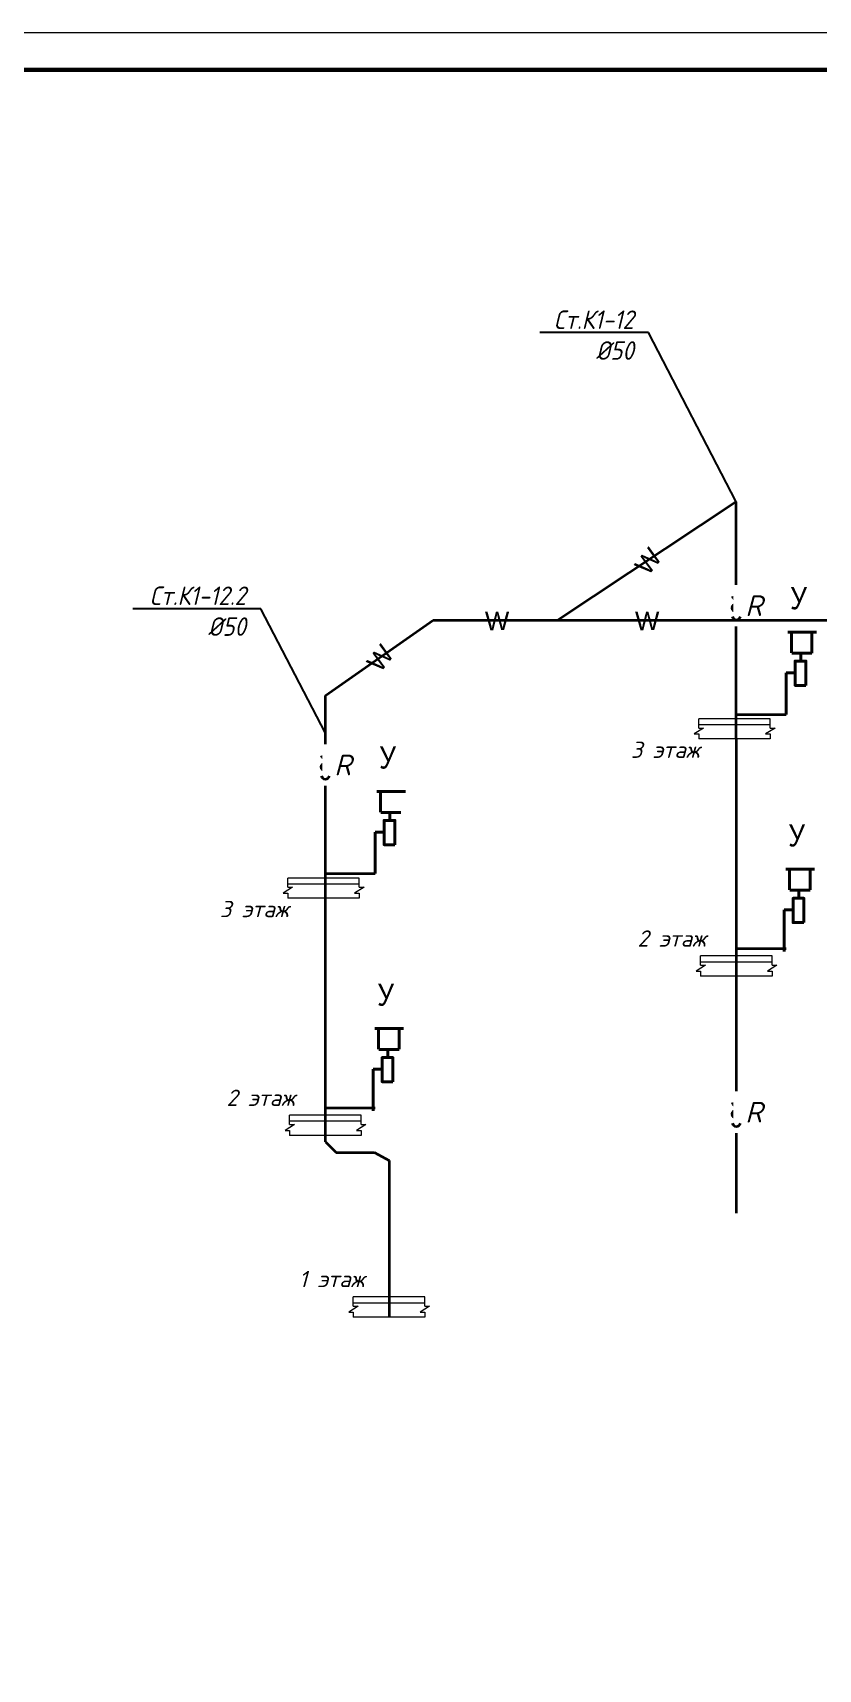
# Model space of a CAD drawing. Header units: millimetres. Extents: x -10178924 to 11692288, y -947381 to 58396.
# Drawn here: x -91077 to -80462, y 36180 to 58290 of the extents above; entities that cross this region are included whole.
import ezdxf
from ezdxf import colors
from ezdxf.entities.mleader import LeaderData, LeaderLine
from ezdxf.math import Vec2, Vec3

# ---------------------------------------------------------------- set-up
doc = ezdxf.new("R2010")
doc.units = ezdxf.units.MM
for name, color, linetype, lineweight in [('_канализация', 7, 'Continuous', 70), ('PDF _0', 7, 'Continuous', 9), ('PDF _Текст', 7, 'Continuous', 5), ('К1ку', 244, 'Continuous', 35), ('Перекрытие ВК', 7, 'Continuous', 20)]:
    doc.layers.add(name, color=color, linetype=linetype, lineweight=lineweight)
doc.layers.add('_надписи_вода', color=7, linetype='Continuous')
doc.layers.add('ВК_Выноски', color=7, linetype='Continuous')
doc.layers.add('PDF _!ВК_надписи', color=7, linetype='Continuous', true_color=0xffffff)
doc.styles.add('ISOCPEUR', font='isocpeui.ttf', dxfattribs={"width": 0.9})
doc.styles.add('PDF Arial', font='arial.ttf')
doc.styles.add('STANDART2', font='arial.ttf')
doc.styles.add('ОЛЬГА', font='isocpeui.ttf', dxfattribs={"height": 280})

# ---------------------------------------------------------------- blocks, each defined once
blk = doc.blocks.new('dj plocica')
at = {"lineweight": 13}
for p, q in [((35.4, 0), (-35.4, 0)), ((-35.4, -9.2), (-35.4, 0)), ((35.4, -9.2), (35.4, 0)), ((-30.5, -9.2), (-39.8, -15.1)), ((-39.8, -15.1), (-35.4, -15.1)), ((-35.4, -5.8), (35.3, -5.8)), ((-35.4, -9.2), (-30.5, -9.2)), ((-35.4, -15.1), (-35.4, -20)), ((40.2, -9.2), (30.9, -15.1)), ((30.9, -15.1), (35.4, -15.1)), ((35.4, -9.2), (40.2, -9.2)), ((35.4, -15.1), (35.4, -20)), ((35.4, -20), (-35.4, -20))]:
    blk.add_line(p, q, dxfattribs=at)
blk = doc.blocks.new('_None')

msp = doc.modelspace()

# ---------------------------------------------------------------- linework, layer by layer
at = {"layer": 'PDF _!ВК_надписи', "color": 7, "linetype": 'Continuous', "lineweight": 60, "elevation": -2956.2}
msp.add_lwpolyline([(-44253.2, 57790.7), (-44253.2, -25308.1), (-160653.6, -25308.1), (-160653.6, 57790.7)], close=True, dxfattribs=at)
at = {"layer": 'PDF _0', "color": 18, "linetype": 'Continuous', "lineweight": 0, "true_color": 0x000000, "elevation": -2956.2}
msp.add_lwpolyline([(-43753.6, -25807.6), (-43753.6, 58290.2), (-162651.8, 58290.2)], dxfattribs=at)
at = {"layer": 'К1ку', "ltscale": 0.1}
for p, q in [((-87122.8, 49336), (-85666.5, 50353.1)), ((-81569.4, 49081.4, -3796.2), (-80895.9, 49081.4, -3796.2)), ((-87122.7, 46929.3, -0.2), (-86449.2, 46929.3, -0.2)), ((-81569.4, 45919, -3796), (-80895.9, 45919, -3796)), ((-87122.7, 43767), (-86449.2, 43767)), ((-87122.7, 43307.9), (-86975.1, 43162.5, 2956)), ((-86975.1, 43162.5, 2956), (-86458.7, 43162.5, 2956)), ((-86458.7, 43162.5, 2956), (-86262.3, 43053.5, 2956)), ((-86262.3, 43053.5, 2956), (-86262.3, 40945.3, 2956))]:
    msp.add_line(p, q, dxfattribs=at)
at = {"layer": 'К1ку', "color": 3, "lineweight": 40}
for p, q in [((-80487.9, 50192.1, -3796.2), (-80874.1, 50192.1, -3796.2)), ((-80824.2, 49912.5, -3796.2), (-80824.2, 50185.5, -3796.2)), ((-80547.8, 49909.4, -3796.2), (-80547.8, 50182.4, -3796.2)), ((-80547.8, 49909.4, -3796.2), (-80820.8, 49909.4, -3796.2)), ((-80697.3, 49793.9, -3796.2), (-80697.3, 49898.4, -3796.2)), ((-80895.9, 49081.4, -3796.2), (-80895.9, 49643.2, -3796.2)), ((-80895.9, 49643.2, -3796.2), (-80782.4, 49643.2, -3796.2)), ((-86041.2, 48040.1, -0.2), (-86427.4, 48040.1, -0.2)), ((-86377.5, 47760.4, -0.2), (-86377.5, 48033.4, -0.2)), ((-86101.1, 47757.3, -0.2), (-86374.1, 47757.3, -0.2)), ((-86250.6, 47641.8, -0.2), (-86250.6, 47746.4, -0.2)), ((-86449.2, 46929.3, -0.2), (-86449.2, 47491.1, -0.2)), ((-86449.2, 47491.1, -0.2), (-86335.6, 47491.1, -0.2)), ((-80513.7, 46988.6, -3796.2), (-80900, 46988.6, -3796.2)), ((-80850.1, 46708.9, -3796.2), (-80850.1, 46981.9, -3796.2)), ((-80573.7, 46708.9, -3796.2), (-80573.7, 46981.9, -3796.2)), ((-80573.7, 46705.8, -3796.2), (-80846.7, 46705.8, -3796.2)), ((-80723.2, 46590.3, -3796.2), (-80723.2, 46694.9, -3796.2)), ((-80921.8, 45877.8, -3796.2), (-80921.8, 46439.6, -3796.2)), ((-80921.8, 46439.6, -3796.2), (-80808.2, 46439.6, -3796.2)), ((-86067, 44836.5, -0.2), (-86453.3, 44836.5, -0.2)), ((-86403.4, 44556.8, -0.2), (-86403.4, 44829.8, -0.2)), ((-86127, 44556.8, -0.2), (-86127, 44829.8, -0.2)), ((-86126.9, 44553.8, -0.2), (-86400, 44553.8, -0.2)), ((-86276.5, 44438.3, -0.2), (-86276.5, 44542.8, -0.2)), ((-86475, 43725.7, -0.2), (-86475, 44287.5, -0.2)), ((-86475, 44287.5, -0.2), (-86361.5, 44287.5, -0.2))]:
    msp.add_line(p, q, dxfattribs=at)
at = {"layer": 'К1ку', "ltscale": 0.1, "elevation": -3796}
for points in [[(-81569.6, 48749.2), (-81569.6, 51952.8)], [(-81569.4, 45545.6), (-81569.4, 48749.2)], [(-81569.4, 42342.1), (-81569.4, 45545.6)]]:
    msp.add_lwpolyline(points, dxfattribs=at)
at = {"layer": 'К1ку', "color": 3, "lineweight": 40}
for points, elevation in [([(-80629.7, 49472.4), (-80776.3, 49472.4), (-80776.3, 49799.9), (-80629.7, 49799.9)], -3796.2), ([(-86183, 47320.3), (-86329.6, 47320.3), (-86329.6, 47647.8), (-86183, 47647.8)], -0.2), ([(-80655.6, 46268.8), (-80802.2, 46268.8), (-80802.2, 46596.3), (-80655.6, 46596.3)], -3796.2), ([(-86208.8, 44116.8), (-86355.4, 44116.8), (-86355.4, 44444.2), (-86208.8, 44444.2)], -0.2)]:
    msp.add_lwpolyline(points, close=True, dxfattribs=dict(at, elevation=elevation))
at = {"layer": 'К1ку', "ltscale": 0.1}
for points in [[(-87122.8, 46597.2), (-87122.8, 49336)], [(-87122.7, 43393.6), (-87122.7, 46597.2)], [(-87121.6, 43306.8), (-87122.7, 43393.6)]]:
    msp.add_lwpolyline(points, dxfattribs=at)
for centre in [(-81569.6, 50521.7, -3796), (-87122.8, 48369.7), (-81569.4, 43678.9, -3796)]:
    msp.add_circle(centre, 56.6, dxfattribs=at)
for centre in [(-81569.6, 50689.6, -3796), (-87122.8, 48537.5), (-81569.4, 43846.7, -3796)]:
    msp.add_arc(centre, 57.1, 191.71386, 348.28614, dxfattribs=at)

# ---------------------------------------------------------------- block references
at = {"layer": 'Перекрытие ВК', "ltscale": 10, "xscale": 13.65, "yscale": 13.65, "zscale": 13.65}
for p in [(-81595.3, 49022.2, -3796), (-87148.6, 46870.2), (-81569.4, 45818.6, -3796), (-87122.7, 43666.6), (-86262.4, 41210.8, 2956)]:
    msp.add_blockref('dj plocica', p, dxfattribs=at)

# ---------------------------------------------------------------- texts
at = {"layer": '_надписи_вода', "char_height": 220, "width": 1580.673, "attachment_point": 2, "rotation": 360, "line_spacing_factor": 0.8, "style": 'ОЛЬГА'}
for s, insert in [('3 этаж', (-82531.9, 48712.9, -3796)), ('3 этаж', (-88085.2, 46560.9)), ('2 этаж', (-82444.7, 46162.9, -3796)), ('2 этаж', (-87997.9, 44010.8)), ('1 этаж', (-87038.3, 41562.8, 2956))]:
    msp.add_mtext(s, dxfattribs=dict(at, insert=insert))
at = {"layer": 'PDF _Текст', "color": 7, "char_height": 250, "attachment_point": 7, "style": 'PDF Arial'}
for insert, rotation in [((-82764.2, 50941.7, -1898), 51.41006), ((-84965.4, 50217.3, -229.7), 0.39673), ((-82937, 50217.3, -229.7), 0.39673), ((-86384.3, 49633.3), 51.41006)]:
    msp.add_mtext('W', dxfattribs=dict(at, insert=insert, rotation=rotation))
at = {"layer": 'К1ку', "color": 0, "style": 'STANDART2', "width": 0.85}
for p in [(-80841.6, 50500.5, -3796.2), (-86394.9, 48348.4, -0.2), (-80867.5, 47296.9, -3796.2), (-86420.8, 45144.8, -0.2)]:
    msp.add_text('У', height=300, dxfattribs=at).set_placement(p)

# ---------------------------------------------------------------- leaders
at = {"layer": 'ВК_Выноски'}
ml = msp.add_multileader_mtext('Standard', dxfattribs=at)
ml.set_content('{\\W0.9;Ст.К1-12\\P%%C50  }', color=7, style='ISOCPEUR')
ml.set_leader_properties(color=7, linetype='ByLayer', lineweight=-1)
ml.set_arrow_properties(name='NONE')
ml.build(insert=Vec2(0, 0))
ml.multileader.update_dxf_attribs({"text_left_attachment_type": 6, "text_right_attachment_type": 6, "dogleg_length": 0.36, "arrow_head_size": 300})
ctx = ml.context
ctx.base_point, ctx.char_height, ctx.arrow_head_size, ctx.landing_gap_size, ctx.plane_origin = Vec3(-84270.3, 54238.2, -3796), 250, 300, 100, Vec3(-71103.4, 26109.7, -3796)
ctx.left_attachment, ctx.right_attachment, ctx.text_align_type = 6, 6, 2
notes = []
notes.append((ctx, [(1, (1, 1, 0), (-82754.2, 54238.2, -3796), (-1, 0), 100.4, [(0, [(-81569.6, 51952.8, -3796)], 0, [])])]))
ctx.mtext.insert, ctx.mtext.width, ctx.mtext.alignment, ctx.mtext.flow_direction = Vec3(-82954.6, 54538.2, -3796), 2603.407, 3, 5
ml = msp.add_multileader_mtext('Standard', dxfattribs=at)
ml.set_content('{\\W0.9;Ст.К1-12.2\\P%%C50  }', color=7, style='ISOCPEUR')
ml.set_leader_properties(color=7, linetype='ByLayer', lineweight=-1)
ml.set_arrow_properties(name='NONE')
ml.build(insert=Vec2(0, 0))
ml.multileader.update_dxf_attribs({"text_left_attachment_type": 6, "text_right_attachment_type": 6, "dogleg_length": 0.36, "arrow_head_size": 300})
ctx = ml.context
ctx.base_point, ctx.char_height, ctx.arrow_head_size, ctx.landing_gap_size, ctx.plane_origin = Vec3(-89744.2, 50508.8), 250, 300, 100, Vec3(-76344.3, 22380.4)
ctx.left_attachment, ctx.right_attachment, ctx.text_align_type = 6, 6, 2
notes.append((ctx, [(1, (1, 1, 0), (-87995.2, 50508.8), (-1, 0), 100.4, [(0, [(-87122.8, 48825.9)], 0, [])])]))
ctx.mtext.insert, ctx.mtext.width, ctx.mtext.alignment, ctx.mtext.flow_direction = Vec3(-88195.5, 50808.8), 2603.407, 3, 5
for ctx, leaders in notes:
    for number, flags, end, landing, length, lines in leaders:
        leader = LeaderData()
        leader.index, (leader.has_last_leader_line, leader.has_dogleg_vector, leader.attachment_direction) = number, flags
        leader.last_leader_point, leader.dogleg_vector, leader.dogleg_length = Vec3(end), Vec3(landing), length
        for number, points, colour, breaks in lines:
            line = LeaderLine()
            line.index, line.vertices, line.color, line.breaks = number, Vec3.list(points), colors.encode_raw_color(colour), breaks
            leader.lines.append(line)
        ctx.leaders.append(leader)

# ---------------------------------------------------------------- next in the draw order: texts
at = {"layer": '_канализация', "lineweight": 25, "ltscale": 100, "char_height": 280, "width": 271.854, "attachment_point": 2, "style": 'ОЛЬГА', "bg_fill": 2}
for insert in [(-81333.9, 50689.5, -3796), (-86887.1, 48537.5), (-81333.7, 43846.7, -3796)]:
    msp.add_mtext('R', dxfattribs=dict(at, insert=insert))

# ---------------------------------------------------------------- next in the draw order: linework, layer by layer
at = {"layer": 'К1ку', "ltscale": 0.1}
for p, q in [((-81569.6, 51952.8, -3796), (-83979.5, 50353.1)), ((-85666.5, 50353.1), (-78779.6, 50353.1))]:
    msp.add_line(p, q, dxfattribs=at)
for centre in [(-81569.6, 50414.2, -3796), (-87122.8, 48262.1), (-81569.4, 43571.4, -3796)]:
    msp.add_arc(centre, 57.1, 191.71386, 348.28614, dxfattribs=at)

doc.saveas('drawing.dxf')
